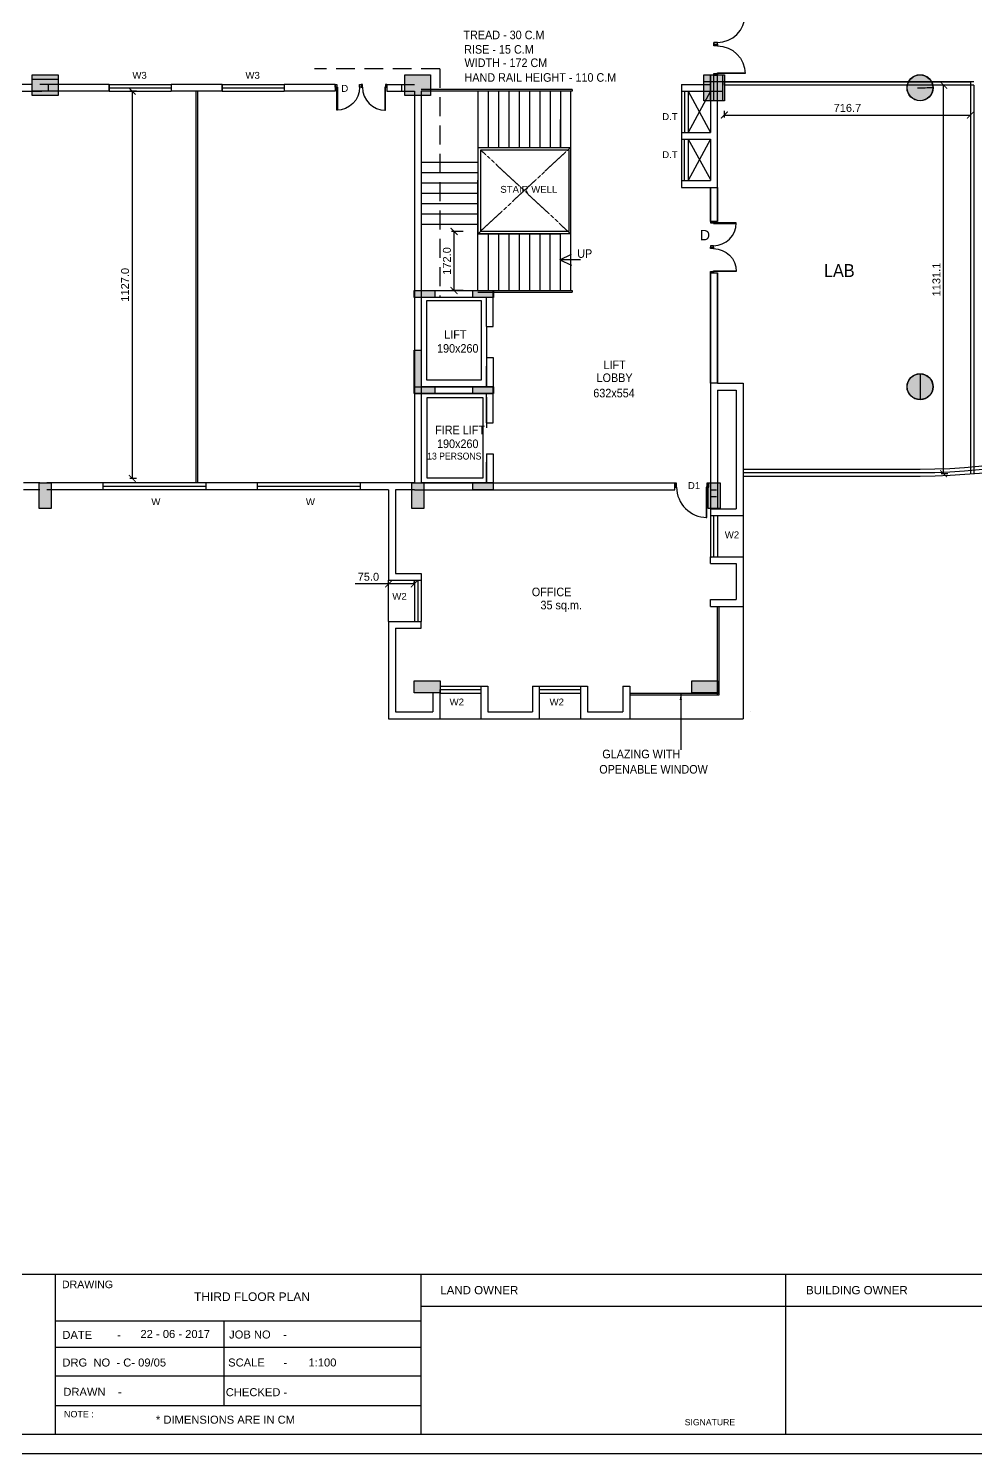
# Model space of a CAD drawing. Extents: x 53439 to 79867, y -144071 to -73305.
# Drawn here: x 69698 to 72456, y -102502 to -98354 of the extents above; entities that cross this region are included whole.
import ezdxf

# ---------------------------------------------------------------- set-up
doc = ezdxf.new("R2010")
doc.units = 0
doc.header["$LTSCALE"] = 0.1
doc.header["$MEASUREMENT"] = 0
doc.header["$PDMODE"] = 35
doc.header["$PDSIZE"] = -0.8
doc.linetypes.add('HIDDEN', pattern=[0.375, 0.25, -0.125])
doc.layers.get('0').update_dxf_attribs({"linetype": 'CONTINUOUS'})
doc.layers.get('DEFPOINTS').update_dxf_attribs({"linetype": 'CONTINUOUS'})
for name, color, linetype in [('BOR', 200, 'CONTINUOUS'), ('BOR1', 230, 'CONTINUOUS'), ('COR_HA', 40, 'CONTINUOUS'), ('DOOR', 30, 'CONTINUOUS'), ('HAT', 253, 'CONTINUOUS'), ('LAYER4', 130, 'CONTINUOUS'), ('STAIR', 142, 'CONTINUOUS'), ('TEXT', 7, 'CONTINUOUS'), ('TEXT-3', 130, 'CONTINUOUS'), ('THIN_HA', 253, 'CONTINUOUS'), ('WALL', 6, 'CONTINUOUS'), ('WIN', 102, 'CONTINUOUS')]:
    doc.layers.add(name, color=color, linetype=linetype)
doc.styles.add('1MM', font='arial.ttf')
doc.styles.add('2MM', font='arial.ttf', dxfattribs={"height": 100})
doc.styles.add('3MM', font='arial.ttf')
doc.styles.add('DIM', font='arial.ttf', dxfattribs={"width": 0.7, "height": 1})
doc.styles.add('DUTCH', font='arial.ttf')
doc.dimstyles.new('KRI', dxfattribs={"dimtxt": 23, "dimasz": 20, "dimexe": 7, "dimexo": 0, "dimgap": 9, "dimtad": 1, "dimdec": 1, "dimzin": 1, "dimtxsty": '1MM', "dimblk": 'ARCHTICK', "dimcen": 0.5, "dimclrd": 252, "dimclre": 252, "dimclrt": 7, "dimaunit": 1, "dimadec": 8, "dimazin": 3, "dimtfac": 1, "dimtdec": 1, "dimtmove": 0, "dimatfit": 3})

# ---------------------------------------------------------------- blocks, each defined once
blk = doc.blocks.new('A$C764D24B9')
at = {"layer": 'DOOR'}
for points in [[(0.056, 0.111), (0.083, 0.111), (0.083, 1), (0.056, 1)], [(0, 0), (0.056, 0), (0.056, 0.111), (0, 0.111)], [(0.944, 0), (1, 0), (1, 0.111), (0.944, 0.111)]]:
    blk.add_lwpolyline(points, close=True, dxfattribs=at)
blk.add_arc((0.056, 0.111), 0.889, 0, 90, dxfattribs=at)
blk = doc.blocks.new('COL')
at = {"layer": 'LAYER4', "linetype": 'CONTINUOUS', "ltscale": 0.1}
blk.add_hatch(color=256, dxfattribs=at).paths.add_polyline_path([(3474.816, -1756.199), (3474.816, -1755.999), (3475.416, -1755.999), (3475.416, -1756.199)])
blk.add_lwpolyline([(3474.816, -1756.199), (3474.816, -1755.999), (3475.416, -1755.999), (3475.416, -1756.199)], close=True, dxfattribs=at)
blk = doc.blocks.new('_ARCHTICK')
at = {"layer": 'WALL', "color": 0, "const_width": 0.15}
blk.add_lwpolyline([(-0.5, -0.5), (0.5, 0.5)], dxfattribs=at)
blk = doc.blocks.new('*D249')
at = {"layer": 'DEFPOINTS', "color": 0, "linetype": 'CONTINUOUS', "ltscale": 0.1}
for p in [(70746.9, -99971.1, -8.8), (70746.9, -99971.1), (70821.9, -99971.1, -8.6)]:
    blk.add_point(p, dxfattribs=at)
at = {"layer": 'LAYER4', "color": 252, "linetype": 'CONTINUOUS', "ltscale": 0.1}
for p, q in [((70746.9, -99971.1), (70649.5, -99971.1)), ((70746.9, -99971.1), (70746.9, -99964.1)), ((70821.9, -99971.1), (70746.9, -99971.1)), ((70821.9, -99971.1), (70821.9, -99964.1))]:
    blk.add_line(p, q, dxfattribs=at)
at = {"layer": 'LAYER4', "color": 252, "linetype": 'CONTINUOUS', "ltscale": 0.1, "xscale": 20, "yscale": 20, "zscale": 20}
for p, rotation in [((70746.9, -99971.1), 179.9999999999666), ((70821.9, -99971.1), 359.9999999999666)]:
    blk.add_blockref('_ARCHTICK', p, dxfattribs=dict(at, rotation=rotation))
at = {"layer": 'LAYER4', "color": 7, "linetype": 'CONTINUOUS', "ltscale": 0.1, "insert": (70688.2, -99950.4), "char_height": 23, "attachment_point": 5, "style": '1MM'}
blk.add_mtext('75.0', dxfattribs=at)
blk = doc.blocks.new('YTTU')
at = {"layer": 'THIN_HA', "linetype": 'CONTINUOUS', "ltscale": 0.1}
blk.add_hatch(color=2, dxfattribs=at).paths.add_polyline_path([(-6879.58, -1156.369), (-6878.83, -1156.369), (-6878.83, -1156.969), (-6879.58, -1156.969)])
at = {"layer": 'THIN_HA', "color": 2, "linetype": 'CONTINUOUS', "ltscale": 0.1}
blk.add_lwpolyline([(-6879.58, -1156.369), (-6878.83, -1156.369), (-6878.83, -1156.969), (-6879.58, -1156.969)], close=True, dxfattribs=at)
blk = doc.blocks.new('HYTYH')
at = {"layer": 'THIN_HA', "linetype": 'CONTINUOUS', "ltscale": 0.1}
h = blk.add_hatch(color=2, dxfattribs=at)
edge = h.paths.add_edge_path()
edge.add_arc((-6799.479, -1156.744), 0.38, 0, 360)
for points in [[(-6813.605, -1162.645), (-6813.605, -1162.845), (-6814.205, -1162.845), (-6814.205, -1162.645)], [(-6811.905, -1162.645), (-6811.905, -1162.845), (-6812.505, -1162.845), (-6812.505, -1162.645)], [(-6813.605, -1165.444), (-6813.605, -1165.644), (-6814.205, -1165.644), (-6814.205, -1165.444)], [(-6811.905, -1165.445), (-6811.905, -1165.645), (-6812.505, -1165.645), (-6812.505, -1165.445)], [(-6825.13, -1168.239), (-6824.78, -1168.239), (-6824.78, -1168.989), (-6825.13, -1168.989)], [(-6814.28, -1168.244), (-6813.93, -1168.244), (-6813.93, -1168.994), (-6814.28, -1168.994)], [(-6811.905, -1168.244), (-6811.905, -1168.444), (-6812.505, -1168.444), (-6812.505, -1168.244)], [(-6805.653, -1168.244), (-6805.303, -1168.244), (-6805.303, -1168.994), (-6805.653, -1168.994)], [(-6814.205, -1174.355), (-6814.205, -1174.005), (-6813.455, -1174.005), (-6813.455, -1174.355)], [(-6806.129, -1174.355), (-6806.129, -1174.005), (-6805.379, -1174.005), (-6805.379, -1174.355)]]:
    blk.add_hatch(color=2, dxfattribs=at).paths.add_polyline_path(points)
h = blk.add_hatch(color=2, dxfattribs=at)
edge = h.paths.add_edge_path()
edge.add_arc((-6799.479, -1165.445), 0.38, 0, 360)
at = {"layer": 'THIN_HA', "color": 2, "linetype": 'CONTINUOUS', "ltscale": 0.1}
for points, elevation in [([(-6813.605, -1162.645), (-6813.605, -1162.845), (-6814.205, -1162.845), (-6814.205, -1162.645)], 0.108), ([(-6811.905, -1162.645), (-6811.905, -1162.845), (-6812.505, -1162.845), (-6812.505, -1162.645)], 0.108), ([(-6813.605, -1165.444), (-6813.605, -1165.644), (-6814.205, -1165.644), (-6814.205, -1165.444)], 0), ([(-6811.905, -1165.445), (-6811.905, -1165.645), (-6812.505, -1165.645), (-6812.505, -1165.445)], 0.108), ([(-6811.905, -1168.244), (-6811.905, -1168.444), (-6812.505, -1168.444), (-6812.505, -1168.244)], 0)]:
    blk.add_lwpolyline(points, close=True, dxfattribs=dict(at, elevation=elevation))
for points in [[(-6825.13, -1168.239), (-6824.78, -1168.239), (-6824.78, -1168.989), (-6825.13, -1168.989)], [(-6814.28, -1168.244), (-6813.93, -1168.244), (-6813.93, -1168.994), (-6814.28, -1168.994)], [(-6805.653, -1168.244), (-6805.303, -1168.244), (-6805.303, -1168.994), (-6805.653, -1168.994)], [(-6814.205, -1174.355), (-6814.205, -1174.005), (-6813.455, -1174.005), (-6813.455, -1174.355)], [(-6806.129, -1174.355), (-6806.129, -1174.005), (-6805.379, -1174.005), (-6805.379, -1174.355)]]:
    blk.add_lwpolyline(points, close=True, dxfattribs=at)
for centre in [(-6799.479, -1156.744), (-6799.479, -1165.445)]:
    blk.add_circle(centre, 0.38, dxfattribs=at)
at = {"layer": 'THIN_HA', "color": 2, "linetype": 'CONTINUOUS'}
for p in [(54.25, 0), (65.1, 0)]:
    blk.add_blockref('YTTU', p, dxfattribs=at)
at = {"layer": 'THIN_HA', "color": 2, "linetype": 'CONTINUOUS', "rotation": 90}
blk.add_blockref('YTTU', (-7962.147, 5722.461), dxfattribs=at)
blk = doc.blocks.new('*D252')
at = {"layer": 'DEFPOINTS', "color": 0, "linetype": 'CONTINUOUS', "ltscale": 0.1}
for p in [(70937.6, -98945.1), (70964, -98945.1), (70964, -99117, 10.8)]:
    blk.add_point(p, dxfattribs=at)
at = {"layer": 'WALL', "color": 252, "linetype": 'CONTINUOUS', "ltscale": 0.1}
for p, q in [((70964, -98945.1), (70930.6, -98945.1)), ((70937.6, -99117), (70937.6, -98945.1)), ((70964, -99117), (70930.6, -99117))]:
    blk.add_line(p, q, dxfattribs=at)
at = {"layer": 'WALL', "color": 252, "linetype": 'CONTINUOUS', "ltscale": 0.1, "xscale": 20, "yscale": 20, "zscale": 20}
for p, rotation in [((70937.6, -98945.1), 90), ((70937.6, -99117), 270)]:
    blk.add_blockref('_ARCHTICK', p, dxfattribs=dict(at, rotation=rotation))
at = {"layer": 'WALL', "color": 7, "linetype": 'CONTINUOUS', "ltscale": 0.1, "insert": (70916.9, -99031.1), "char_height": 23, "attachment_point": 5, "rotation": 90, "style": '1MM'}
blk.add_mtext('172.0', dxfattribs=at)
blk = doc.blocks.new('*D435')
at = {"layer": 'DEFPOINTS', "color": 0, "linetype": 'CONTINUOUS', "ltscale": 0.1}
for p in [(70185.6, -98537), (70000.5, -99664), (70185.6, -99664)]:
    blk.add_point(p, dxfattribs=at)
at = {"layer": 'WALL', "color": 252, "ltscale": 0.1}
for p, q in [((70013, -98537), (69993.5, -98537)), ((70000.5, -98537), (70000.5, -99664)), ((70013, -99664), (69993.5, -99664))]:
    blk.add_line(p, q, dxfattribs=at)
at = {"layer": 'WALL', "color": 252, "linetype": 'CONTINUOUS', "ltscale": 0.1, "xscale": 20, "yscale": 20, "zscale": 20}
for p, rotation in [((70000.5, -98537), 90), ((70000.5, -99664), 270)]:
    blk.add_blockref('_ARCHTICK', p, dxfattribs=dict(at, rotation=rotation))
at = {"layer": 'WALL', "color": 7, "linetype": 'CONTINUOUS', "ltscale": 0.1, "insert": (69979.7, -99100.5), "char_height": 23, "attachment_point": 5, "rotation": 90, "style": '1MM'}
blk.add_mtext('1127.0', dxfattribs=at)
blk = doc.blocks.new('*D436')
at = {"layer": 'DEFPOINTS', "color": 0, "linetype": 'CONTINUOUS', "ltscale": 0.1}
for p in [(72363.1, -98519.5), (72441.3, -98519.5, 0), (72441.3, -99650.7, 0)]:
    blk.add_point(p, dxfattribs=at)
at = {"layer": 'WALL', "color": 252, "ltscale": 0.1}
for p, q in [((72375.6, -98519.5), (72356.1, -98519.5)), ((72363.1, -99650.7), (72363.1, -98519.5)), ((72375.6, -99650.7), (72356.1, -99650.7))]:
    blk.add_line(p, q, dxfattribs=at)
at = {"layer": 'WALL', "color": 252, "linetype": 'CONTINUOUS', "ltscale": 0.1, "xscale": 20, "yscale": 20, "zscale": 20}
for p, rotation in [((72363.1, -98519.5), 90), ((72363.1, -99650.7), 270)]:
    blk.add_blockref('_ARCHTICK', p, dxfattribs=dict(at, rotation=rotation))
at = {"layer": 'WALL', "color": 7, "linetype": 'CONTINUOUS', "ltscale": 0.1, "insert": (72342.3, -99085.1), "char_height": 23, "attachment_point": 5, "rotation": 90, "style": '1MM'}
blk.add_mtext('1131.1', dxfattribs=at)
blk = doc.blocks.new('*D437')
at = {"layer": 'DEFPOINTS', "color": 0, "linetype": 'CONTINUOUS', "ltscale": 0.1}
for p in [(71724.6, -98519.5), (72441.3, -98519.5), (72441.3, -98606.4)]:
    blk.add_point(p, dxfattribs=at)
at = {"layer": 'WALL', "color": 252, "ltscale": 0.1}
for p, q in [((71724.6, -98593.9), (71724.6, -98613.4)), ((71724.6, -98606.4), (72441.3, -98606.4)), ((72441.3, -98593.9), (72441.3, -98613.4))]:
    blk.add_line(p, q, dxfattribs=at)
at = {"layer": 'WALL', "color": 252, "linetype": 'CONTINUOUS', "ltscale": 0.1, "xscale": 20, "yscale": 20, "zscale": 20, "rotation": 180}
blk.add_blockref('_ARCHTICK', (71724.6, -98606.4), dxfattribs=at)
at = {"layer": 'WALL', "color": 252, "linetype": 'CONTINUOUS', "ltscale": 0.1, "xscale": 20, "yscale": 20, "zscale": 20}
blk.add_blockref('_ARCHTICK', (72441.3, -98606.4), dxfattribs=at)
at = {"layer": 'WALL', "color": 7, "linetype": 'CONTINUOUS', "ltscale": 0.1, "insert": (72083, -98585.7), "char_height": 23, "attachment_point": 5, "style": '1MM'}
blk.add_mtext('716.7', dxfattribs=at)

msp = doc.modelspace()

# ---------------------------------------------------------------- hatches: boundary and pattern name
at = {"layer": 'LAYER4', "linetype": 'CONTINUOUS', "ltscale": 0.1}
for color, points in [(7, [(69709.45, -98537.05), (69709.45, -98502.05), (69784.45, -98502.05), (69784.45, -98537.05)]), (7, [(69709.45, -98537.05), (69709.45, -98502.05), (69784.45, -98502.05), (69784.45, -98537.05)]), (7, [(69709.45, -98537.05), (69709.45, -98502.05), (69784.45, -98502.05), (69784.45, -98537.05)]), (7, [(71684.6, -98489.55), (71719.6, -98489.55), (71719.6, -98564.55), (71684.6, -98564.55)]), (7, [(71684.6, -98489.55), (71719.6, -98489.55), (71719.6, -98564.55), (71684.6, -98564.55)]), (256, [(70841.91, -99417), (70821.91, -99417), (70821.91, -99290.34), (70841.91, -99290.34)]), (256, [(70841.91, -99417), (70821.91, -99417), (70821.91, -99290.34), (70841.91, -99290.34)])]:
    msp.add_hatch(color=color, dxfattribs=at).paths.add_polyline_path(points)
h = msp.add_hatch(color=7, dxfattribs=at)
edge = h.paths.add_edge_path()
edge.add_arc((72294.43, -98527.05), 37.5, 0, 360)
h = msp.add_hatch(color=7, dxfattribs=at)
edge = h.paths.add_edge_path()
edge.add_arc((72294.43, -99397.05), 37.5, 0, 360)
h = msp.add_hatch(color=7, dxfattribs=at)
edge = h.paths.add_edge_path()
edge.add_arc((72294.43, -99397.05), 37.5, 0, 360)

# ---------------------------------------------------------------- linework, layer by layer
at = {"layer": 'BOR', "linetype": 'CONTINUOUS'}
for p, q in [((74035.82, -101980.65), (68491.66, -101980.65)), ((69776.12, -101980.65), (69776.12, -102445.54)), ((69776.12, -101980.65), (69776.12, -102445.54)), ((70841.35, -101980.65), (70841.35, -102445.54)), ((71902.74, -101980.65), (71902.74, -102445.54)), ((70841.35, -102073.47), (74035.82, -102073.47))]:
    msp.add_line(p, q, dxfattribs=at)
at = {"layer": 'BOR'}
msp.add_lwpolyline([(75090.52, -94254.26), (58882.7, -94254.26), (58882.7, -102445.54), (75090.52, -102445.54)], close=True, dxfattribs=at)
at = {"layer": 'BOR1'}
for p, q in [((69776.12, -102116.04), (70841.35, -102116.04)), ((69776.12, -102116.04), (70841.35, -102116.04)), ((70267.45, -102116.04), (70267.45, -102362.04)), ((69776.12, -102192.94), (70841.35, -102192.94)), ((69776.12, -102275.81), (70841.35, -102275.81)), ((69776.12, -102362.04), (70841.35, -102362.04))]:
    msp.add_line(p, q, dxfattribs=at)
msp.add_lwpolyline([(75147.05, -94197.74), (58826.17, -94197.74), (58826.17, -102502.07), (75147.05, -102502.07)], close=True, dxfattribs=at)
at = {"layer": 'COR_HA', "linetype": 'CONTINUOUS', "ltscale": 0.1, "elevation": 10.81}
msp.add_lwpolyline([(70857.97, -99146.4), (71016.63, -99146.4), (71016.63, -99378.44), (70857.97, -99378.44)], close=True, dxfattribs=at)
at = {"layer": 'COR_HA', "linetype": 'CONTINUOUS', "ltscale": 0.1}
msp.add_lwpolyline([(70859.46, -99428.69), (71021.3, -99428.69), (71021.3, -99663.52), (70859.46, -99663.52)], close=True, dxfattribs=at)
at = {"layer": 'DOOR', "linetype": 'CONTINUOUS', "ltscale": 0.1}
for p, q in [((71006.92, -98537.05), (71006.92, -98537.05)), ((71006.92, -98700.56, 0), (71277.01, -98700.53, 0)), ((71006.92, -98700.56, 0), (71277.01, -98700.53, 0)), ((71006.92, -98700.54), (71006.92, -98952.06)), ((71015.57, -98707.59, 0), (71271.65, -98707.56, 0)), ((71015.57, -98945.08), (71015.57, -98707.59)), ((71271.65, -98707.56, 0), (71271.66, -98945.07, 0)), ((71277.01, -98700.53, 0), (71277.02, -98952.02, 10.81)), ((71006.92, -98952.06), (71006.92, -98795.56)), ((71006.92, -98952.06), (71006.92, -98795.56)), ((71276.92, -98952.05), (71006.92, -98952.06)), ((71006.92, -98952.06), (71246.92, -98952.06)), ((71006.92, -98952.06), (71246.92, -98952.06)), ((71271.66, -98945.07), (71015.57, -98945.08))]:
    msp.add_line(p, q, dxfattribs=at)
at = {"layer": 'HAT', "color": 7, "linetype": 'HIDDEN', "ltscale": 2200}
for q in [(70531.21, -98471.71), (70896.41, -99137, 0)]:
    msp.add_line((70896.41, -98471.71), q, dxfattribs=at)
at = {"layer": 'LAYER4', "linetype": 'CONTINUOUS', "ltscale": 0.1}
for p, q in [((69756.95, -98537.05), (69756.95, -98517.05)), ((69756.95, -98537.05), (69756.95, -98517.05)), ((69756.95, -98537.05), (69756.95, -98517.05)), ((71281.62, -98532.07, 0), (70841.95, -98532.04, 0)), ((71281.62, -98537.07, 0), (70841.95, -98537.04, 0)), ((71281.62, -98537.07, 0), (70841.95, -98537.04, 0)), ((71609.2, -98657.05), (71609.2, -98537.05)), ((71619.59, -98537.05), (71619.59, -98657.05)), ((71684.22, -98537.05), (71619.59, -98657.05)), ((71619.59, -98537.05), (71684.59, -98657.05)), ((71608.84, -98797.05), (71608.84, -98677.05)), ((71619.59, -98677.05), (71619.59, -98797.05)), ((71684.59, -98677.05), (71619.59, -98797.05)), ((71619.59, -98677.05), (71684.59, -98794.17)), ((71684.45, -98915.82), (71704.45, -98915.82, 0)), ((71684.45, -99065.82), (71704.45, -99065.82, 0)), ((71006.92, -99117.06, 10.81), (71282, -99117.03, 10.81)), ((71006.92, -99117.06, 10.81), (71282, -99117.03, 10.81)), ((71006.92, -99122.06, 10.81), (71282, -99122.03, 10.81)), ((71006.92, -99122.06, 10.81), (71282, -99122.03, 10.81)), ((71282, -99117.03, 10.81), (71282, -99122.03, 10.81)), ((71282, -99117.03, 10.81), (71282, -99122.03, 10.81)), ((71031.95, -99222, 0), (71031.95, -99312, 0)), ((71031.95, -99222, 0), (71031.95, -99312, 0)), ((71031.95, -99427.05, -10.81), (71031.95, -99517.05, -10.81)), ((71031.95, -99427.05, -10.81), (71031.95, -99517.05, -10.81)), ((71684.6, -99697.05, 0), (71702.1, -99697.05, 0)), ((71684.6, -99697.05, 0), (71702.1, -99697.05, 0)), ((71684.6, -99717.05, 0), (71702.1, -99717.05, 0)), ((71684.6, -99717.05, 0), (71702.1, -99717.05, 0))]:
    msp.add_line(p, q, dxfattribs=at)
at = {"layer": 'LAYER4', "color": 1, "linetype": 'HIDDEN', "ltscale": 35}
for p, q in [((71277.01, -98700.53, 0), (71006.92, -98952.03, 10.81)), ((71006.92, -98700.54, 0), (71006.95, -98700.56, 0)), ((71015.57, -98708.59, 0.35), (71276.92, -98952.02, 10.81))]:
    msp.add_line(p, q, dxfattribs=at)
at = {"layer": 'LAYER4', "color": 7, "linetype": 'CONTINUOUS', "ltscale": 0.1}
for points in [[(69709.45, -98537.05), (69709.45, -98502.05), (69784.45, -98502.05), (69784.45, -98537.05)], [(69709.45, -98537.05), (69709.45, -98502.05), (69784.45, -98502.05), (69784.45, -98537.05)], [(69709.45, -98537.05), (69709.45, -98502.05), (69784.45, -98502.05), (69784.45, -98537.05)], [(71684.6, -98489.55), (71719.6, -98489.55), (71719.6, -98564.55), (71684.6, -98564.55)], [(71684.6, -98489.55), (71719.6, -98489.55), (71719.6, -98564.55), (71684.6, -98564.55)]]:
    msp.add_lwpolyline(points, close=True, dxfattribs=at)
at = {"layer": 'LAYER4', "linetype": 'CONTINUOUS', "ltscale": 0.1}
for points, elevation in [([(70841.91, -99417), (70821.91, -99417), (70821.91, -99290.34), (70841.91, -99290.34)], -10.81), ([(70841.91, -99417), (70821.91, -99417), (70821.91, -99290.34), (70841.91, -99290.34)], -10.81), ([(70841.95, -99417), (70821.95, -99417), (70821.95, -99290.34), (70841.95, -99290.34)], 0), ([(70841.95, -99417), (70821.95, -99417), (70821.95, -99290.34), (70841.95, -99290.34)], 0)]:
    msp.add_lwpolyline(points, close=True, dxfattribs=dict(at, elevation=elevation))
at = {"layer": 'LAYER4', "color": 7, "linetype": 'CONTINUOUS', "ltscale": 0.1}
for centre in [(72294.43, -98527.05), (72294.43, -99397.05), (72294.43, -99397.05)]:
    msp.add_circle(centre, 37.5, dxfattribs=at)
at = {"layer": 'STAIR', "linetype": 'CONTINUOUS', "ltscale": 0.1}
for p, q in [((71007.11, -98537.05), (71007.11, -98700.56)), ((71037.11, -98537.05), (71037.11, -98700.56)), ((71037.11, -98537.05), (71037.11, -98700.56)), ((71067.11, -98537.05), (71067.11, -98700.56)), ((71067.11, -98537.05), (71067.11, -98700.56)), ((71097.11, -98537.05), (71097.11, -98700.56)), ((71097.11, -98537.05), (71097.11, -98700.56)), ((71127.11, -98537.05), (71127.11, -98700.56)), ((71127.11, -98537.05), (71127.11, -98700.56)), ((71157.11, -98537.05), (71157.11, -98700.56)), ((71157.11, -98537.05), (71157.11, -98700.56)), ((71187.11, -98537.05), (71187.11, -98700.56)), ((71187.11, -98537.05), (71187.11, -98700.56)), ((71217.11, -98537.05), (71217.11, -98700.56)), ((71217.11, -98537.05), (71217.11, -98700.56)), ((71247.09, -98537.08), (71247.01, -98700.56)), ((71247.11, -98537.05), (71247.11, -98700.56)), ((71247.11, -98537.05), (71247.11, -98700.56)), ((71277.09, -98537.09), (71277.01, -98700.56)), ((71277.09, -98537.09), (71277.01, -98700.56)), ((71006.92, -98744.57), (70841.95, -98744.57)), ((71006.92, -98744.57), (70841.95, -98744.57)), ((71006.92, -98744.57), (70841.95, -98744.57)), ((71006.92, -98744.57), (70841.95, -98744.57)), ((71006.92, -98774.57), (70841.95, -98774.57)), ((71006.92, -98774.57), (70841.95, -98774.57)), ((71006.92, -98774.57), (70841.95, -98774.57)), ((71006.92, -98774.57), (70841.95, -98774.57)), ((71006.92, -98804.57), (70841.95, -98804.57)), ((71006.92, -98804.57), (70841.95, -98804.57)), ((71006.92, -98804.57), (70841.95, -98804.57)), ((71006.92, -98804.57), (70841.95, -98804.57)), ((71006.92, -98834.57), (70841.95, -98834.57)), ((71006.92, -98834.57), (70841.95, -98834.57)), ((71006.92, -98834.57), (70841.95, -98834.57)), ((71006.92, -98834.57), (70841.95, -98834.57)), ((71006.92, -98864.57), (70841.95, -98864.57)), ((71006.92, -98864.57), (70841.95, -98864.57)), ((71006.92, -98864.57), (70841.95, -98864.57)), ((71006.92, -98864.57), (70841.95, -98864.57)), ((71006.92, -98894.57), (70841.95, -98894.57)), ((71006.92, -98924.57), (70841.95, -98924.57)), ((71006.92, -99117.05), (71006.92, -98952.06)), ((71036.92, -98952.06), (71036.92, -99117.06)), ((71036.92, -98952.06), (71036.92, -99117.06)), ((71066.92, -98952.06), (71066.92, -99117.06)), ((71066.92, -98952.06), (71066.92, -99117.06)), ((71096.92, -98952.06), (71096.92, -99117.06)), ((71096.92, -98952.06), (71096.92, -99117.06)), ((71126.92, -98952.06), (71126.92, -99117.06)), ((71126.92, -98952.06), (71126.92, -99117.06)), ((71156.92, -98952.06), (71156.92, -99117.06)), ((71156.92, -98952.06), (71156.92, -99117.06)), ((71186.92, -98952.06), (71186.92, -99117.06)), ((71186.92, -98952.06), (71186.92, -99117.06)), ((71216.92, -98952.06), (71216.92, -99117.06)), ((71216.92, -98952.06), (71216.92, -99117.06)), ((71246.92, -98952.06), (71246.92, -99117.06)), ((71246.92, -98952.06), (71246.92, -99117.06)), ((71276.92, -98952.06), (71276.84, -99117.06)), ((71276.92, -98952.06), (71276.84, -99117.06))]:
    msp.add_line(p, q, dxfattribs=at)
at = {"layer": 'THIN_HA', "color": 2, "linetype": 'CONTINUOUS', "ltscale": 0.1}
for p, q in [((70746.95, -99960.32, -1.95), (70766.95, -99960.32, -1.95)), ((70746.95, -100080.32), (70766.95, -100080.32))]:
    msp.add_line(p, q, dxfattribs=at)
at = {"layer": 'WALL', "color": 7, "linetype": 'CONTINUOUS', "ltscale": 0.1}
for p, q in [((71694.45, -98405.24), (71694.45, -98395.17)), ((71704.45, -98405.24), (71704.45, -98395.17)), ((71694.45, -98564.55), (71694.45, -98485.82)), ((71704.45, -98564.55), (71704.45, -98483.3)), ((70185.6, -98537.05), (70185.6, -99677.05)), ((70190.6, -98537.05), (70190.6, -99677.05)), ((72451.3, -98509.55, 0), (71724.64, -98509.55)), ((72451.3, -98519.55, 0), (71724.64, -98519.55)), ((71684.59, -98817.05, -2.74), (71684.59, -98915.82, -3.64)), ((71684.59, -98817.05), (71704.45, -98817.05)), ((71704.45, -98915.82), (71704.45, -98817.05)), ((71684.59, -99063.73, -4.99), (71684.59, -99772.05, -11.47)), ((71704.45, -99387.05), (71704.45, -99065.82)), ((71704.45, -99387.05), (71684.59, -99386.97, -7.95))]:
    msp.add_line(p, q, dxfattribs=at)
at = {"layer": 'WALL', "linetype": 'CONTINUOUS', "ltscale": 0.1}
for p, q in [((71684.6, -98492.34), (71684.59, -98657.05)), ((69709.45, -98517.05), (69600.88, -98517.05)), ((69600.88, -98537.05), (69736.95, -98537.05)), ((69746.95, -98537.05), (69722.4, -98537.05)), ((69933.45, -98517.05), (69731.95, -98517.05)), ((69933.45, -98537.05), (69731.95, -98537.05)), ((69933.45, -98517.05), (69751.95, -98517.05)), ((69933.45, -98537.05), (69751.95, -98537.05)), ((69933.45, -98537.05), (69751.95, -98537.05)), ((69933.45, -98517.05), (69767.42, -98517.05)), ((69933.45, -98517.05), (69767.42, -98517.05)), ((69933.45, -98517.05), (69767.42, -98517.05)), ((69933.45, -98517.05), (69933.45, -98537.05)), ((69933.45, -98517.05), (69933.45, -98537.05)), ((70262.62, -98517.05), (70113.45, -98517.05)), ((70262.62, -98517.05), (70113.45, -98517.05)), ((70262.62, -98517.05), (70113.45, -98517.05)), ((70262.62, -98517.05), (70113.45, -98517.05)), ((70262.62, -98517.05), (70113.45, -98517.05)), ((70113.45, -98517.05), (70113.45, -98537.05)), ((70113.45, -98517.05), (70113.45, -98537.05)), ((70262.62, -98537.05), (70113.45, -98537.05)), ((70262.62, -98537.05), (70113.45, -98537.05)), ((70262.62, -98537.05), (70113.45, -98537.05)), ((70262.62, -98517.05), (70262.62, -98537.05)), ((70262.62, -98517.05), (70262.62, -98537.05)), ((70591.62, -98517.05), (70442.62, -98517.05)), ((70591.62, -98517.05), (70442.62, -98517.05)), ((70591.62, -98517.05), (70442.62, -98517.05)), ((70591.62, -98517.05), (70442.62, -98517.05)), ((70591.62, -98517.05), (70442.62, -98517.05)), ((70442.62, -98517.05), (70442.62, -98537.05)), ((70442.62, -98517.05), (70442.62, -98537.05)), ((70591.62, -98537.05), (70442.62, -98537.05)), ((70591.62, -98537.05), (70442.62, -98537.05)), ((70591.62, -98537.05), (70442.62, -98537.05)), ((70591.62, -98517.05), (70591.62, -98537.05)), ((70741.95, -98517.05), (70821.95, -98517.05)), ((70741.95, -98517.05), (70741.95, -98537.05)), ((70741.95, -98537.05), (70821.95, -98537.05)), ((70784.45, -98517.05, 0), (70784.45, -98537.05, 0)), ((70821.95, -98537.05), (70821.95, -99602.05)), ((70821.95, -98537.05), (70821.95, -99602.05)), ((70841.95, -98537.04, 0), (70841.95, -99676.55, 0)), ((70841.95, -98537.04, 0), (70841.95, -99676.55, 0)), ((71599.59, -98517.05), (71599.59, -98817.05)), ((71599.59, -98517.05), (71599.59, -98817.05)), ((71599.59, -98517.05), (71684.6, -98517.05)), ((71599.59, -98537.05), (71719.6, -98537.05)), ((71604.6, -98517.05), (71684.6, -98517.05)), ((71619.59, -98537.05), (71684.6, -98537.05)), ((71684.6, -98517.05), (71684.6, -98517.05)), ((71684.6, -98517.05), (71684.6, -98517.05)), ((71684.6, -98520.63), (71684.6, -98520.63)), ((71704.45, -98817.05), (71704.45, -98564.55)), ((71599.59, -98657.05), (71684.59, -98657.05)), ((71599.59, -98677.05), (71684.59, -98677.05)), ((71684.59, -98677.05), (71684.59, -98797.05)), ((71599.59, -98797.05), (71684.59, -98797.05)), ((71599.59, -98817.05), (71684.59, -98817.05)), ((71599.59, -98817.05), (71684.59, -98817.05)), ((71624.6, -98797.05), (71684.59, -98797.05)), ((71245.19, -99027.68), (71279.29, -99011.68)), ((71305.34, -99027.68), (71245.19, -99027.68)), ((71245.19, -99027.68), (71279.29, -99043.68)), ((70821.91, -99117.05, 10.81), (71051.91, -99117.05, 10.81)), ((70821.91, -99117.05, 10.81), (71051.91, -99117.05, 10.81)), ((70821.95, -99117.05, 10.81), (70821.95, -99417, 0)), ((70821.95, -99117.05, 10.81), (71051.95, -99117.05, 10.81)), ((70821.95, -99117.05, 10.81), (70821.95, -99417, 0)), ((70821.95, -99117.05, 10.81), (71051.95, -99117.05, 10.81)), ((70821.95, -99117.05, 10.81), (71051.95, -99117.05, 10.81)), ((70821.95, -99117.05, 10.81), (71051.95, -99117.05, 10.81)), ((70946.92, -99117, 10.81), (70946.92, -99117.05, 10.81)), ((70946.92, -99117, 10.81), (70946.92, -99117.05, 10.81)), ((71051.95, -99222, 0), (71051.95, -99117.05, 10.81)), ((71051.95, -99222, 0), (71051.95, -99117.05, 10.81)), ((71051.91, -99137, 0), (70841.91, -99137, 0)), ((71051.91, -99137, 0), (70841.91, -99137, 0)), ((70841.95, -99137, 0), (70841.95, -99397, 0)), ((70841.95, -99137, 0), (70841.95, -99397, 0)), ((71051.95, -99137, 0), (70841.95, -99137, 0)), ((71051.95, -99137, 0), (70841.95, -99137, 0)), ((71031.95, -99222, 0), (71031.95, -99137.05, 10.81)), ((71031.95, -99222, 0), (71031.95, -99137.05, 10.81)), ((71031.95, -99222, 0), (71051.95, -99222, 0)), ((71031.95, -99222, 0), (71051.95, -99222, 0)), ((70821.95, -99322.09), (70821.95, -99622.05, -10.81)), ((70821.95, -99322.09), (70821.95, -99676.55, -12.77)), ((71031.95, -99312, 0), (71031.95, -99397, 0)), ((71031.95, -99312, 0), (71051.95, -99312, 0)), ((71031.95, -99312, 0), (71031.95, -99397, 0)), ((71031.95, -99312, 0), (71051.95, -99312, 0)), ((71051.95, -99312, 0), (71051.95, -99417, 0)), ((71051.95, -99312, 0), (71051.95, -99417, 0)), ((70841.95, -99342.05, -10.81), (70841.95, -99676.55, -10.81)), ((70841.95, -99342.05, -10.81), (70841.95, -99676.55, -10.81)), ((71031.95, -99397, 0), (71031.95, -99337, 0)), ((71031.95, -99397, 0), (71031.95, -99337, 0)), ((72294.43, -99359.55), (72294.43, -99434.55)), ((72294.43, -99359.55), (72294.43, -99434.55)), ((70821.95, -99397.05, 10.81), (71051.95, -99397.05, 10.81)), ((70821.95, -99397.05, 10.81), (71051.95, -99397.05, 10.81)), ((70841.95, -99397, 0), (71051.95, -99397, 0)), ((70841.95, -99397, 0), (71051.95, -99397, 0)), ((71051.95, -99417, 0), (70841.95, -99417, 0)), ((71051.95, -99417, 0), (70841.95, -99417, 0)), ((70946.92, -99397, 10.81), (70946.92, -99397.05, 10.81)), ((70946.92, -99397, 10.81), (70946.92, -99397.05, 10.81)), ((71031.95, -99502, 0), (71031.95, -99417.05, 10.81)), ((71031.95, -99502, 0), (71031.95, -99417.05, 10.81)), ((71051.95, -99502, 0), (71051.95, -99397.05, 10.81)), ((71051.95, -99502, 0), (71051.95, -99397.05, 10.81)), ((71704.26, -99406.97, 0), (71704.23, -99752.05, 0)), ((71704.26, -99406.97, 0), (71704.24, -99677.05, 0)), ((71704.26, -99406.97, -0.08), (71759.49, -99406.97, -0.07)), ((71704.26, -99407.05), (71704.5, -99407.05)), ((71704.49, -99386.97, -0.08), (71779.49, -99387.04, 0)), ((71759.49, -99406.97, 0), (71759.49, -99752.05, 0)), ((71779.49, -99387.04, 0), (71779.49, -99772.05, 0)), ((71779.5, -99407.11, 0), (71779.5, -99674.6, 0)), ((71031.95, -99502, 0), (71051.95, -99502, 0)), ((71031.95, -99502, 0), (71051.95, -99502, 0)), ((71031.95, -99592.05, -10.81), (71031.95, -99677.05, -10.81)), ((71031.95, -99592.05, -10.81), (71051.95, -99592.05, -10.81)), ((71031.95, -99592.05, -10.81), (71031.95, -99677.05, -10.81)), ((71031.95, -99592.05, -10.81), (71051.95, -99592.05, -10.81)), ((71031.95, -99677.05, -10.81), (71031.95, -99617.05, -10.81)), ((71031.95, -99677.05, -10.81), (71031.95, -99617.05, -10.81)), ((71051.95, -99592.05, -10.81), (71051.95, -99697.05, -10.81)), ((71051.95, -99592.05, -10.81), (71051.95, -99697.05, -10.81)), ((69731.95, -99677.05), (69684.15, -99677.05)), ((69731.95, -99697.05), (69684.15, -99697.05)), ((69914.45, -99677.05), (69751.95, -99677.05)), ((69914.45, -99697.05, -1.64), (69751.95, -99697.05)), ((69914.45, -99697.05, -1.53), (69764.45, -99697.05)), ((69914.45, -99677.05), (69767.42, -99677.05)), ((69914.45, -99677.05), (69767.42, -99677.05)), ((69914.45, -99677.05), (69767.42, -99677.05)), ((69914.45, -99677.05), (69767.42, -99677.05)), ((69914.45, -99677.05), (69767.42, -99677.05)), ((69914.45, -99677.05), (69767.42, -99677.05)), ((69914.45, -99677.05), (69914.45, -99697.05)), ((69914.45, -99677.05), (69914.45, -99697.05)), ((69914.45, -99677.05, 0), (69914.45, -99697.05, 0)), ((70364.45, -99677.05), (70214.45, -99677.05)), ((70364.45, -99677.05), (70214.45, -99677.05)), ((70364.45, -99677.05), (70214.45, -99677.05)), ((70364.45, -99677.05), (70214.45, -99677.05)), ((70364.45, -99677.05), (70214.45, -99677.05)), ((70364.45, -99677.05), (70214.45, -99677.05)), ((70364.45, -99677.05), (70214.45, -99677.05)), ((70214.45, -99677.05), (70214.45, -99697.05)), ((70214.45, -99677.05), (70214.45, -99697.05)), ((70214.45, -99677.05, 0), (70214.45, -99697.05, 0)), ((70364.45, -99697.05, -6.19), (70214.45, -99697.05, -4.67)), ((70364.45, -99697.05, -6.13), (70214.45, -99697.05, -4.6)), ((70364.45, -99677.05), (70364.45, -99697.05)), ((70364.45, -99677.05), (70364.45, -99697.05)), ((70364.45, -99677.05, 0), (70364.45, -99697.05, 0)), ((70767.42, -99677.05), (70664.45, -99677.05)), ((70767.42, -99677.05), (70664.45, -99677.05)), ((70767.42, -99677.05), (70664.45, -99677.05)), ((70767.42, -99677.05), (70664.45, -99677.05)), ((70767.42, -99677.05), (70664.45, -99677.05)), ((70767.42, -99677.05), (70664.45, -99677.05)), ((70821.95, -99677.05), (70664.45, -99677.05)), ((70664.45, -99677.05), (70664.45, -99697.05)), ((70664.45, -99677.05), (70664.45, -99697.05)), ((70664.45, -99677.05, 0), (70664.45, -99697.05, 0)), ((70746.95, -99697.05, -10.05), (70664.45, -99697.05, -9.22)), ((70746.95, -99697.05, -10.04), (70664.45, -99697.05, -9.2)), ((70746.95, -99697.05, 0.08), (70746.95, -99960.32, -1.57)), ((70821.95, -99697.05, -10.81), (70766.95, -99697.05, -10.25)), ((70814.45, -99697.05, -10.73), (70766.95, -99697.05, -10.25)), ((70766.95, -99697.05, 0.08), (70766.95, -99940.32, -1.45)), ((70841.95, -99677.05, -10.81), (71051.95, -99677.05, -10.81)), ((70841.95, -99677.05, -10.81), (71051.95, -99677.05, -10.81)), ((70841.95, -99677.05, -10.81), (71051.95, -99677.05, -10.81)), ((70841.95, -99677.05, -10.81), (71051.95, -99677.05, -10.81)), ((71051.95, -99677.05, -10.81), (71580.24, -99677.05, -10.81)), ((71051.95, -99677.05, -10.81), (71407.13, -99677.05, -10.81)), ((71051.95, -99677.05), (71575.88, -99677.05)), ((71051.95, -99677.05), (71407.13, -99677.05)), ((71051.95, -99697.05, -10.81), (71580.25, -99697.05, -10.81)), ((71051.95, -99697.05, -10.81), (71427.13, -99697.05, -10.81)), ((71051.95, -99697.05), (71575.89, -99697.05)), ((71051.95, -99697.05), (71427.13, -99697.05)), ((71580.25, -99697.05, 7.81), (71580.24, -99677.05, 8.31)), ((71684.5, -99752.05, 0), (71759.49, -99752.05, 0)), ((71684.5, -99772.05, 0), (71779.52, -99772.05, 0)), ((71684.5, -99892.05, 0), (71779.46, -99892.05, 0)), ((71684.5, -99912.05), (71684.5, -99892.05, 0)), ((71684.5, -99910.01), (71684.5, -99892.6, 0)), ((71684.5, -99912.05, 0), (71759.51, -99912.05, 0)), ((71759.51, -99912.05), (71759.51, -100016.6)), ((71779.51, -99892.05), (71779.51, -100036.6)), ((70766.95, -99940.32, -2.43), (70841.95, -99940.32, -10.81)), ((70841.95, -99940.32, -10.81), (70841.95, -99960.32, -10.81)), ((70746.95, -99960.32, -0.2), (70841.95, -99960.32, -10.81)), ((70746.95, -99960.32, -0.2), (70841.95, -99960.32, -10.81)), ((71684.5, -100016.6), (71759.5, -100016.6)), ((71684.5, -100016.6), (71759.51, -100016.6)), ((71684.5, -100036.6), (71684.5, -100016.6)), ((71684.5, -100036.6), (71779.5, -100036.6)), ((71684.5, -100036.6), (71779.52, -100036.6)), ((71684.5, -100036.6), (71779.49, -100036.6)), ((70746.95, -100080.32, -0.2), (70841.95, -100080.32, -10.81)), ((70746.95, -100080.32), (70746.95, -100363.6)), ((70746.95, -100080.32), (70841.95, -100080.32)), ((70841.95, -100100.32, -10.81), (70841.95, -100080.32, -10.81)), ((70766.95, -100100.32, -2.43), (70841.95, -100100.32, -10.81)), ((70766.95, -100100.32, -2.45), (70766.95, -100343.6, -3.97)), ((70766.95, -100100.32), (70841.95, -100100.32)), ((70875.9, -100288.6), (70875.9, -100343.6)), ((70875.9, -100288.6), (70875.9, -100343.6)), ((70895.9, -100278.47), (70895.9, -100363.6)), ((70895.9, -100288.6), (70895.9, -100363.6)), ((71015.9, -100268.6), (71035.9, -100268.6)), ((71015.9, -100268.6), (71015.9, -100363.6)), ((71015.9, -100268.6), (71035.9, -100268.6)), ((71035.9, -100268.6), (71035.9, -100343.6)), ((71165.9, -100268.6), (71185.9, -100268.6)), ((71165.9, -100268.6), (71165.9, -100328.6)), ((71165.9, -100268.6), (71185.9, -100268.6)), ((71165.9, -100288.6), (71165.9, -100343.6)), ((71185.9, -100268.6), (71185.9, -100363.6)), ((71305.9, -100268.6), (71325.9, -100268.6)), ((71305.9, -100268.6), (71325.9, -100268.6)), ((71305.9, -100268.6), (71305.9, -100363.6)), ((71325.9, -100268.6), (71325.9, -100343.6)), ((71429.49, -100268.6), (71429.49, -100343.6)), ((71429.49, -100268.6), (71449.49, -100268.6)), ((71429.49, -100288.6), (71429.49, -100343.6)), ((71449.49, -100268.6), (71449.49, -100363.6)), ((70746.95, -100363.6), (70895.9, -100363.6)), ((70766.95, -100343.6), (70875.9, -100343.6)), ((70821.95, -100363.6), (70895.9, -100363.6)), ((70841.95, -100343.6), (70875.9, -100343.6)), ((71015.9, -100363.6), (71185.9, -100363.6)), ((71015.9, -100363.6), (71185.9, -100363.6)), ((71035.9, -100343.6), (71165.9, -100343.6)), ((71035.9, -100343.6), (71165.9, -100343.6)), ((71305.9, -100363.6), (71404.49, -100363.6)), ((71305.9, -100363.6), (71404.49, -100363.6)), ((71305.9, -100363.6), (71449.49, -100363.6)), ((71325.9, -100343.6), (71404.49, -100343.6)), ((71325.9, -100343.6), (71429.49, -100343.6)), ((71325.9, -100343.6), (71404.49, -100343.6)), ((71325.9, -100343.6), (71404.49, -100343.6))]:
    msp.add_line(p, q, dxfattribs=at)
for points in [[(69933.45, -98537.05), (69933.45, -98517.05)], [(70262.62, -98537.05), (70262.62, -98517.05)], [(70214.45, -99677.05), (70214.45, -99697.05)], [(70664.45, -99677.05), (70664.45, -99697.05)]]:
    msp.add_lwpolyline(points, dxfattribs=at)
at = {"layer": 'WALL', "color": 7, "linetype": 'CONTINUOUS', "ltscale": 0.1, "elevation": 0}
for points in [[(72451.3, -98509.55), (71664.64, -98509.55)], [(72441.3, -98519.55), (72441.3, -99650.7)], [(72451.3, -98519.55), (72451.3, -99649.8)]]:
    msp.add_lwpolyline(points, dxfattribs=at)
at = {"layer": 'WALL', "color": 7, "linetype": 'CONTINUOUS', "ltscale": 0.1}
for points in [[(71724.64, -98509.55), (72441.3, -98509.55), (72441.3, -98519.55), (71724.64, -98519.55)], [(71684.59, -98817.05), (71704.45, -98817.05), (71704.45, -98915.82), (71684.59, -98915.82)]]:
    msp.add_lwpolyline(points, close=True, dxfattribs=at)
at = {"layer": 'WALL', "color": 7, "linetype": 'CONTINUOUS', "ltscale": 0.1, "elevation": 0}
msp.add_lwpolyline([(71684.45, -99065.82), (71704.49, -99065.82), (71704.49, -99386.97), (71684.45, -99386.97)], close=True, dxfattribs=at)
at = {"layer": 'WALL', "linetype": 'CONTINUOUS', "ltscale": 0.1}
for points, elevation in [([(70821.95, -99417), (71051.95, -99417)], 0), ([(70821.95, -99417), (71051.95, -99417)], 0), ([(71051.95, -99397), (70841.95, -99397)], 0), ([(71051.95, -99397), (70841.95, -99397)], 0), ([(71051.95, -99397), (70841.95, -99397)], 0), ([(71051.95, -99397), (70841.95, -99397)], 0), ([(70821.95, -99697.05), (71051.95, -99697.05)], -10.81), ([(70821.95, -99697.05), (71051.95, -99697.05)], -10.81), ([(70821.95, -99697.05), (71051.95, -99697.05)], -10.81), ([(70821.95, -99697.05), (71051.95, -99697.05)], -10.81), ([(71051.95, -99677.05), (70841.95, -99677.05)], -10.81), ([(71051.95, -99677.05), (70841.95, -99677.05)], -10.81), ([(71051.95, -99677.05), (70841.95, -99677.05)], -10.81), ([(71051.95, -99677.05), (70841.95, -99677.05)], -10.81), ([(71051.95, -99677.05), (70841.95, -99677.05)], -10.81), ([(71051.95, -99677.05), (70841.95, -99677.05)], -10.81), ([(71051.95, -99677.05), (70841.95, -99677.05)], -10.81), ([(71051.95, -99677.05), (70841.95, -99677.05)], -10.81)]:
    msp.add_lwpolyline(points, dxfattribs=dict(at, elevation=elevation))
msp.add_arc((72294.43, -97955.8), 571.25, 269.26659, 273.76189, dxfattribs=at)
at = {"layer": 'WIN'}
for p, q in [((69933.45, -98517.05), (70113.45, -98517.05)), ((69933.45, -98527.05), (70113.45, -98527.05)), ((69933.45, -98537.05), (70113.45, -98537.05)), ((70262.62, -98517.05), (70442.62, -98517.05)), ((70262.62, -98527.05), (70442.62, -98527.05)), ((70262.62, -98537.05), (70442.62, -98537.05)), ((71779.06, -99387.04, 0), (71779.49, -99387.04, 0)), ((71779.06, -99407.04, 0), (71779.49, -99407.04, 0)), ((71779.49, -99637.05), (72294.49, -99637.05)), ((71779.49, -99647.05), (72294.49, -99647.05)), ((71779.49, -99657.05), (72294.49, -99657.05)), ((70214.45, -99677.05, 0), (69914.45, -99677.05, 0)), ((70214.45, -99687.05, 0), (69914.45, -99687.05, 0)), ((70214.45, -99697.05, 0), (69914.45, -99697.05, 0)), ((70664.45, -99677.05, 0), (70364.45, -99677.05, 0)), ((70664.45, -99687.05, 0), (70364.45, -99687.05, 0)), ((70664.45, -99697.05, 0), (70364.45, -99697.05, 0)), ((71779.59, -99758.7), (71779.44, -100363.6)), ((70746.95, -100080.32, -0.2), (70746.95, -99960.32, -0.2)), ((70821.95, -99960.32, -8.57), (70821.95, -100080.32, -8.57)), ((70831.95, -99960.32, -9.69), (70831.95, -100080.32, -9.69)), ((70831.95, -99960.32, -9.69), (70831.95, -100080.32, -9.69)), ((70841.95, -99960.32, -10.81), (70841.95, -100080.32, -10.81)), ((70841.95, -99960.32, -10.81), (70841.95, -100080.32, -10.81)), ((71704.49, -100293.6), (71704.49, -100036.6)), ((71709.49, -100293.6), (71709.49, -100036.6)), ((70895.9, -100268.6), (71015.9, -100268.6)), ((70895.9, -100268.6), (71015.9, -100268.6)), ((70895.9, -100288.6), (71015.9, -100288.6)), ((70895.9, -100288.6), (71015.9, -100288.6)), ((71185.9, -100268.6), (71305.9, -100268.6)), ((71185.9, -100268.6), (71305.9, -100268.6)), ((71185.9, -100288.6), (71305.9, -100288.6)), ((71185.9, -100288.6), (71305.9, -100288.6)), ((71449.49, -100288.6), (71709.49, -100288.6)), ((71449.49, -100293.6), (71709.49, -100293.6)), ((70895.9, -100363.6), (71015.9, -100363.6)), ((71185.9, -100363.6), (71305.9, -100363.6)), ((71449.49, -100363.6), (71779.44, -100363.6)), ((71799.49, -100343.6), (71799.5, -100343.6))]:
    msp.add_line(p, q, dxfattribs=at)
at = {"layer": 'WIN', "color": 4, "linetype": 'CONTINUOUS', "ltscale": 0.1}
msp.add_line((71281.62, -98532.07, 0), (71281.62, -98537.07, 0), dxfattribs=at)
at = {"layer": 'WIN', "color": 3, "linetype": 'HIDDEN', "ltscale": 10}
for p, q in [((71694.5, -99892.05), (71694.5, -99772.05)), ((70895.9, -100278.47), (71015.9, -100278.47)), ((70895.9, -100278.47), (71015.9, -100278.47)), ((71185.9, -100278.47), (71305.9, -100278.47)), ((71185.9, -100278.47), (71305.9, -100278.47))]:
    msp.add_line(p, q, dxfattribs=at)
at = {"layer": 'WIN'}
for points in [[(71684.5, -99772.05), (71684.5, -99892.05)], [(71684.5, -99775.05), (71684.5, -99895.05)], [(71704.5, -99772.05), (71704.5, -99892.05)], [(71704.5, -99775.05), (71704.5, -99892.05)]]:
    msp.add_lwpolyline(points, dxfattribs=at)
for radius, end in [(1701.25, 89.66321), (1691.25, 89.65921), (1681.25, 89.65921)]:
    msp.add_arc((72294.43, -97955.8), radius, 270, end, dxfattribs=at)

# ---------------------------------------------------------------- block references
at = {"layer": 'LAYER4', "linetype": 'CONTINUOUS', "ltscale": 0.1, "rotation": 269.9999999995553}
for p, xscale, yscale, zscale in [((71694.38, -98309.55, 0), 90.65634439486118, 90.65634439486118, 90.65634439486118), ((71684.45, -98915.82), 75.0000000010914, 75.0000000010914, 75.0000000010914)]:
    msp.add_blockref('A$C764D24B9', p, dxfattribs=dict(at, xscale=xscale, yscale=yscale, zscale=zscale))
at = {"layer": 'LAYER4', "linetype": 'CONTINUOUS', "ltscale": 0.1, "extrusion": (0, 0, -1)}
for p, xscale, yscale, zscale, rotation in [((-71694.38, -98490.86, 0), 90.65634439486118, 90.65634439486118, -90.65634439486112, 90.00000000044463), ((-71684.45, -99065.82), 75.0000000010914, 75.0000000010914, -75.00000000109135, 90.00000000044464)]:
    msp.add_blockref('A$C764D24B9', p, dxfattribs=dict(at, xscale=xscale, yscale=yscale, zscale=zscale, rotation=rotation))
at = {"layer": 'LAYER4', "linetype": 'CONTINUOUS', "xscale": 100, "yscale": 100, "zscale": 100}
for p in [(-276659.65, 76482.82, 10.81), (-276659.65, 76482.82, 10.81), (-276659.61, 76482.82, 10.81), (-276659.61, 76482.82, 10.81), (-276659.61, 76482.82, 10.81), (-276659.61, 76482.82, 10.81), (-276489.65, 76482.82, 10.81), (-276489.65, 76482.82, 10.81), (-276489.61, 76482.82, 10.81), (-276489.61, 76482.82, 10.81), (-276489.61, 76202.87, 0), (-276489.61, 76202.87, 0), (-276489.61, 76202.82, 10.81), (-276489.61, 76202.82, 10.81)]:
    msp.add_blockref('COL', p, dxfattribs=at)
at = {"layer": 'THIN_HA', "color": 2, "linetype": 'CONTINUOUS', "xscale": 100, "yscale": 100, "zscale": 100}
msp.add_blockref('HYTYH', (752242.42, 17147.37), dxfattribs=at)
at = {"layer": 'WALL', "linetype": 'CONTINUOUS', "ltscale": 0.1, "rotation": 180}
for p, xscale, yscale, zscale in [((70591.62, -98517.05), -75.16399417014327, 75.16399417015782, 75.16399417014439), ((70591.62, -98517.05), -75.16399417014327, 75.16399417015782, 75.16399417014439), ((70741.95, -98517.05), 75.16399417014327, 75.16399417014327, 75.16399417014327), ((70741.95, -98517.05), 75.16399417014327, 75.16399417014327, 75.16399417014327), ((71679.63, -99678.16, 8.28), 99.39759036278701, 99.39759036278701, 99.39759036278701)]:
    msp.add_blockref('A$C764D24B9', p, dxfattribs=dict(at, xscale=xscale, yscale=yscale, zscale=zscale))

# ---------------------------------------------------------------- texts
at = {"style": 'DIM'}
for s, height, p in [('W3', 20, (70000.97, -98500.76)), ('W3', 20, (70330.14, -98500.76)), ('D', 20, (70609.34, -98538.86, 0)), ('D.T', 20, (71543.73, -98620.79)), ('D.T', 20, (71543.73, -98731.63)), ('STAIR WELL', 20, (71072.36, -98832.62, 0.13)), ('D', 30, (71652.9, -98970.89, 0)), ('D1', 20, (71618.53, -99694.78)), ('W', 20, (70056.16, -99741.81)), ('W', 20, (70506.16, -99741.81)), ('W2', 20, (71725.91, -99838.18, -8.34)), ('W2', 20, (70757.79, -100017.34, -5.4)), ('W2', 20, (70924.61, -100324.78, -10.81)), ('W2', 20, (71215.69, -100324.78, -10.81))]:
    msp.add_text(s, height=height, dxfattribs=at).set_placement(p)
at = {"layer": 'LAYER4'}
for s, height, style, p in [('DRAWING', 22, '3MM', (69795.96, -102020.86)), ('LAND OWNER', 24, '3MM', (70897.42, -102038.63)), ('BUILDING OWNER', 24, '3MM', (71962.45, -102038.63)), ('DATE        -', 23.2943, '2MM', (69797.13, -102168.56)), ('22 - 06 - 2017', 23.2943, '2MM', (70024.44, -102165.86)), ('JOB NO    -', 23.2943, '2MM', (70282.58, -102167.37)), ('DRG  NO  - C- 09/05', 23.2943, '2MM', (69797.13, -102248.91)), ('SCALE      -', 23.2943, '2MM', (70279.82, -102248.83)), ('1:100', 23.294, '2MM', (70513.68, -102248.83)), ('DRAWN    -', 23.294, '2MM', (69799.94, -102334.17)), ('CHECKED -', 23.294, '2MM', (70272.9, -102335.25)), ('NOTE :', 18.635, '2MM', (69801.91, -102396.85)), ('* DIMENSIONS ARE IN CM', 23.2943, '2MM', (70069.58, -102415.28)), ('SIGNATURE', 18, '3MM', (71609.3, -102419.97))]:
    msp.add_text(s, height=height, dxfattribs=dict(at, style=style)).set_placement(p)
at = {"layer": 'TEXT', "style": 'DUTCH', "width": 0.9}
for s, height, p in [('UP', 25, (71296.25, -99021.99)), ('LAB', 37.5, (72014.86, -99077.68)), ('LIFT', 25, (70909.12, -99257.51, 0)), ('190x260', 25, (70888.12, -99298.01, 0)), ('LIFT', 25, (71372.86, -99345.93, 0)), ('LOBBY', 25, (71352.67, -99383.43, 0)), ('632x554', 25, (71343.09, -99428.13, 0)), ('OFFICE', 25, (71164.03, -100006.86, 0)), ('35 sq.m.', 25, (71189.34, -100045.13, 0)), (' GLAZING WITH', 25, (71360.46, -100478.63)), ('OPENABLE WINDOW', 25, (71360.46, -100523.14))]:
    msp.add_text(s, height=height, dxfattribs=at).set_placement(p)
at = {"layer": 'TEXT', "color": 1, "style": 'DUTCH', "width": 0.9}
for s, height, p in [('FIRE LIFT', 25, (70882.7, -99535.21, 0)), ('190x260', 25, (70888.05, -99575.71, 0)), ('13 PERSONS', 20, (70859.26, -99609.04, -10.81))]:
    msp.add_text(s, height=height, dxfattribs=at).set_placement(p)
at = {"layer": 'TEXT', "color": 7, "style": 'DUTCH'}
msp.add_text(' THIRD FLOOR PLAN', height=25, dxfattribs=at).set_placement((70170.67, -102058.14))
at = {"layer": 'TEXT-3', "color": 1, "style": 'DUTCH', "width": 0.9}
for s, p in [('TREAD - 30 C.M', (70965.06, -98385.74, 0)), ('RISE - 15 C.M', (70967.06, -98427.74, 0)), ('WIDTH - 172 CM', (70968.06, -98466.74, 0)), ('HAND RAIL HEIGHT - 110 C.M', (70968.06, -98509.49, 0))]:
    msp.add_text(s, height=25, dxfattribs=at).set_placement(p)

# ---------------------------------------------------------------- dimensions: what is measured, and where the dimension line sits
at = {"layer": 'LAYER4', "color": 120, "linetype": 'CONTINUOUS', "ltscale": 0.1}
dim = msp.add_aligned_dim(p1=(70821.95, -99971.14, -8.57), p2=(70746.95, -99971.14, -8.77), distance=0, dimstyle='KRI', dxfattribs=at)
dim.commit()
dim.dimension.update_dxf_attribs({"geometry": '*D249', "text_midpoint": (70688.21, -99950.39)})
at = {"layer": 'WALL', "color": 7, "linetype": 'CONTINUOUS', "ltscale": 0.1}
for base, p1, p2, picture, middle in [((70000.47, -99664.05), (70185.6, -98537.05), (70185.6, -99664.05), '*D435', (69979.73, -99100.55)), ((72363.0769, -98519.5468), (72441.2959, -99650.6952, 0), (72441.2959, -98519.5468, 0), '*D436', (72342.3258, -99085.121))]:
    dim = msp.add_linear_dim(base=base, p1=p1, p2=p2, angle=90, dimstyle='KRI', override={"dimfxl": 12.5, "dimfxlon": 1}, dxfattribs=at)
    dim.commit()
    dim.dimension.update_dxf_attribs({"geometry": picture, "text_midpoint": middle})
dim = msp.add_linear_dim(base=(72441.3, -98606.42), p1=(71724.64, -98519.55), p2=(72441.3, -98519.55), dimstyle='KRI', override={"dimfxl": 12.5, "dimfxlon": 1}, dxfattribs=at)
dim.commit()
dim.dimension.update_dxf_attribs({"geometry": '*D437', "text_midpoint": (72082.97, -98585.67)})
at = {"layer": 'WALL', "linetype": 'CONTINUOUS', "ltscale": 0.1}
dim = msp.add_linear_dim(base=(70937.64, -98945.08), p1=(70963.98, -99117.05, 10.81), p2=(70963.97, -98945.08), angle=90, dimstyle='KRI', dxfattribs=at)
dim.commit()
dim.dimension.update_dxf_attribs({"geometry": '*D252', "text_midpoint": (70916.89, -99031.06)})

# ---------------------------------------------------------------- leaders
at = {"layer": 'THIN_HA', "color": 2, "linetype": 'CONTINUOUS', "ltscale": 0.1}
msp.add_leader([(71597.85, -100288.86), (71597.85, -100454.32)], dimstyle='KRI', dxfattribs=at)

doc.saveas('drawing.dxf')
